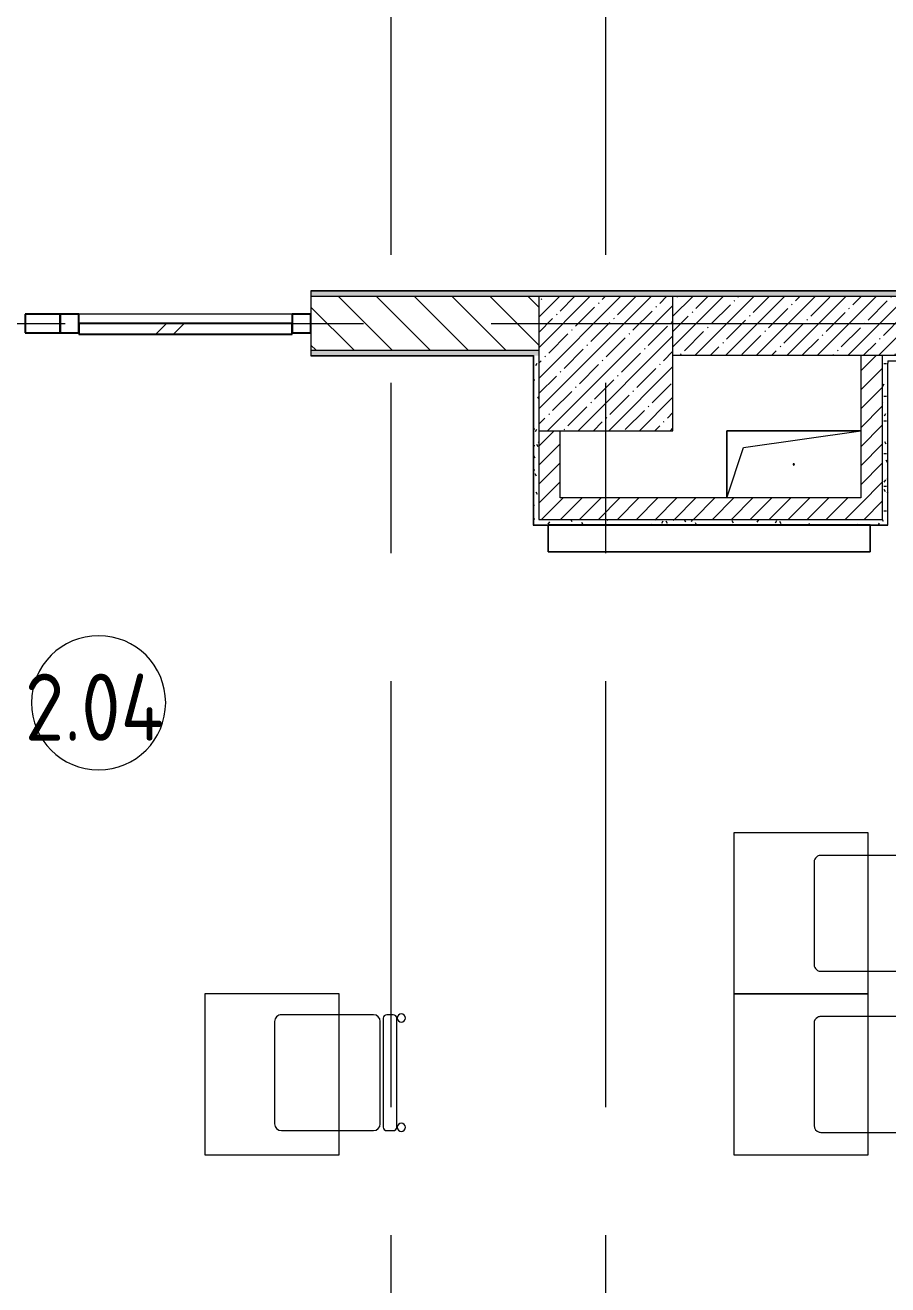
# Model space of a CAD drawing. Header units: millimetres. Extents: x 35147 to 231677, y -8553 to 29000.
# Drawn here: x 40996 to 44210, y 4219 to 8911 of the extents above; entities that cross this region are included whole.
import ezdxf

# ---------------------------------------------------------------- set-up
doc = ezdxf.new("R2010")
doc.units = ezdxf.units.MM
doc.linetypes.add('Осевая', pattern=[3175, 635, -476.25, 1587.5, -476.25])
for name, color, linetype, lineweight in [('A-AREA-IDEN', 7, 'Continuous', 9), ('A-GENM', 7, 'Continuous', 9), ('A-GLAZ-CURT', 7, 'Continuous', 9), ('A-GLAZ-CURT-1', 7, 'Continuous', 25), ('A-GLAZ-CWMG', 7, 'Continuous', 9), ('A-GLAZ-CWMG-1', 7, 'Continuous', 25), ('A-WALL', 7, 'Continuous', 9), ('I-WALL', 7, 'Continuous', 9), ('S-COLS', 7, 'Continuous', 9), ('Оси-2', 7, 'Осевая', 9)]:
    doc.layers.add(name, color=color, linetype=linetype, lineweight=lineweight)
for name, color, linetype, lineweight, true_color in [('A-WALL-1', 7, 'Continuous', 9, 0x3c3c3c), ('A-WALL-FNSH-1', 7, 'Continuous', 9, 0x3c3c3c), ('I-FURN-1', 7, 'Continuous', 9, 0xf0f0f0)]:
    doc.layers.add(name, color=color, linetype=linetype, lineweight=lineweight, true_color=true_color)
doc.styles.add('GOST Common_1', font='GOST_Common.ttf', dxfattribs={"width": 0.9, "height": 250})
pattern_1 = [(45, (0, 0), (-35.35534, 35.35534), [])]
pattern_2 = [(0, (0, 0), (121.92, 30.48), [10.058, -81.382, 10.058, -81.382, -487.68]), (0, (0, 0), (121.92, 30.48), [-182.88, 10.058, -172.822, 10.058, -81.382, -213.36]), (0, (0, 0), (121.92, 30.48), [-457.2, 10.058, -50.902, 10.058, -142.342]), (120, (45.72, 15.24), (-87.356454, 90.345817), [10.058, -81.382, 10.058, -81.382, -487.68]), (120, (45.72, 15.24), (-87.356454, 90.345817), [-182.88, 10.058, -172.822, 10.058, -81.382, -213.36]), (120, (45.72, 15.24), (-87.356454, 90.345817), [-457.2, 10.058, -50.902, 10.058, -142.342]), (240, (60.96, 76.2), (-34.563546, -120.825817), [10.058, -81.382, 10.058, -81.382, -487.68]), (240, (60.96, 76.2), (-34.563546, -120.825817), [-182.88, 10.058, -172.822, 10.058, -81.382, -213.36]), (240, (60.96, 76.2), (-34.563546, -120.825817), [-457.2, 10.058, -50.902, 10.058, -142.342])]

# ---------------------------------------------------------------- blocks, each defined once
blk = doc.blocks.new('BSC_Колонна _Прямоугольная - 500х500-V1-План размещения напольных электротехнических лючков и розеток 2 этажа в осях 12-23')
at = {"layer": 'S-COLS'}
h = blk.add_hatch(dxfattribs=at)
h.set_pattern_fill('FP_2', color=256, style=0, pattern_type=2)
h.set_pattern_definition([(45, (-43160, -7650), (-57.02463, 57.02463), []), (45, (-43102.975, -7650), (-57.02463, 57.02463), [100.806, -20.161, 3.353, -16.808])])
h.paths.add_polyline_path([(-250, -250), (250, -250), (250, 250), (-250, 250)])
for p, q in [((250, 250), (-250, 250)), ((-250, 250), (-250, -250)), ((250, -250), (250, 250)), ((-250, -250), (250, -250))]:
    blk.add_line(p, q, dxfattribs=at)
blk = doc.blocks.new('GM_Отверстие прямоугольное _в плите_ - Отверстие-V51-План размещения напольных электротехнических лючков и розеток 2 этажа в осях 12-23')
at = {"layer": 'A-GENM'}
for p, q in [((-250, -125), (-250, 125)), ((-250, 125), (250, 125)), ((250, 125), (-250, 125)), ((-250, 125), (-250, -125)), ((-187.5, 62.5), (250, 125)), ((-250, -125), (-187.5, 62.5))]:
    blk.add_line(p, q, dxfattribs=at)
for start, end in [(360, 180), (180, 360)]:
    blk.add_arc((0, 0), 2.5, start, end, dxfattribs=at)
blk = doc.blocks.new('Стол базовый прямоугольный - 1_7а-25476368-План размещения напольных электротехнических лючков и розеток 2 этажа в осях 12-23')
at = {"layer": 'I-FURN-1'}
for p, q in [((250, 300), (-250, 300)), ((-250, 300), (-250, -300)), ((250, -300), (250, 300)), ((-250, -300), (250, -300))]:
    blk.add_line(p, q, dxfattribs=at)
blk = doc.blocks.new('Стул Breuer - 1_9а-V74-План размещения напольных электротехнических лючков и розеток 2 этажа в осях 12-23')
at = {"layer": 'I-FURN-1'}
for p, q in [((190.5, 241.3), (-190.5, 241.3)), ((-215.9, 215.9), (-215.9, 40)), ((215.9, 40), (215.9, 215.9)), ((-215.9, 40), (-215.9, -127)), ((215.9, -127), (215.9, 40)), ((-215.9, -176.2), (-215.9, -200.8)), ((203.2, -163.5), (-203.2, -163.5)), ((-190.5, -152.4), (190.5, -152.4)), ((215.9, -200.8), (215.9, -176.2)), ((-203.2, -213.5), (203.2, -213.5))]:
    blk.add_line(p, q, dxfattribs=at)
for centre, radius, start, end in [((-190.5, 215.9), 25.4, 105, 150), ((-190.5, 215.9), 25.4, 90, 105), ((190.5, 215.9), 25.4, 75, 90), ((190.5, 215.9), 25.4, 30, 75), ((-190.5, 215.9), 25.4, 150, 180), ((190.5, 215.9), 25.4, 15, 30), ((190.5, 215.9), 25.4, 0, 15), ((-190.5, -127), 25.4, 180, 270), ((190.5, -127), 25.4, 270, 360), ((-203.2, -176.2), 12.7, 90, 180), ((203.2, -176.2), 12.7, 360, 90), ((-203.5, -230.6), 15.1, 360, 180), ((-203.5, -230.6), 15.1, 180, 360), ((-203.2, -200.8), 12.7, 180, 270), ((203.7, -230.6), 15.1, 360, 180), ((203.7, -230.6), 15.1, 180, 360), ((203.2, -200.8), 12.7, 270, 360)]:
    blk.add_arc(centre, radius, start, end, dxfattribs=at)
blk = doc.blocks.new('Стул Breuer - 1_9а-V75-План размещения напольных электротехнических лючков и розеток 2 этажа в осях 12-23')
at = {"layer": 'I-FURN-1'}
for p, q in [((190.5, 241.3), (-190.5, 241.3)), ((-215.9, 215.9), (-215.9, 40)), ((215.9, 40), (215.9, 215.9)), ((-215.9, 40), (-215.9, -127)), ((215.9, -127), (215.9, 40)), ((-215.9, -176.2), (-215.9, -200.8)), ((203.2, -163.5), (-203.2, -163.5)), ((-190.5, -152.4), (190.5, -152.4)), ((215.9, -200.8), (215.9, -176.2)), ((-203.2, -213.5), (203.2, -213.5))]:
    blk.add_line(p, q, dxfattribs=at)
for centre, radius, start, end in [((-190.5, 215.9), 25.4, 90, 165), ((190.5, 215.9), 25.4, 30, 90), ((-190.5, 215.9), 25.4, 165, 180), ((190.5, 215.9), 25.4, 0, 30), ((-190.5, -127), 25.4, 180, 270), ((190.5, -127), 25.4, 270, 360), ((-203.2, -176.2), 12.7, 90, 180), ((203.2, -176.2), 12.7, 360, 90), ((-203.5, -230.6), 15.1, 360, 180), ((-203.5, -230.6), 15.1, 180, 360), ((-203.2, -200.8), 12.7, 180, 270), ((203.7, -230.6), 15.1, 360, 180), ((203.7, -230.6), 15.1, 180, 360), ((203.2, -200.8), 12.7, 270, 360)]:
    blk.add_arc(centre, radius, start, end, dxfattribs=at)
blk = doc.blocks.new('Стул Breuer - 1_9а-V81-План размещения напольных электротехнических лючков и розеток 2 этажа в осях 12-23')
at = {"layer": 'I-FURN-1'}
for p, q in [((190.5, 241.3), (-190.5, 241.3)), ((-215.9, 215.9), (-215.9, 1)), ((215.9, 1), (215.9, 215.9)), ((-215.9, 1), (-215.9, -127)), ((215.9, -127), (215.9, 1)), ((-215.9, -176.2), (-215.9, -200.8)), ((203.2, -163.5), (-203.2, -163.5)), ((-190.5, -152.4), (190.5, -152.4)), ((215.9, -200.8), (215.9, -176.2)), ((-203.2, -213.5), (203.2, -213.5))]:
    blk.add_line(p, q, dxfattribs=at)
for centre, radius, start, end in [((-190.5, 215.9), 25.4, 90, 180), ((190.5, 215.9), 25.4, 0, 90), ((-190.5, -127), 25.4, 180, 270), ((190.5, -127), 25.4, 270, 360), ((-203.2, -176.2), 12.7, 90, 180), ((203.2, -176.2), 12.7, 360, 90), ((-203.5, -230.6), 15.1, 360, 180), ((-203.5, -230.6), 15.1, 180, 360), ((-203.2, -200.8), 12.7, 180, 270), ((203.7, -230.6), 15.1, 360, 180), ((203.7, -230.6), 15.1, 180, 360), ((203.2, -200.8), 12.7, 270, 360)]:
    blk.add_arc(centre, radius, start, end, dxfattribs=at)
blk = doc.blocks.new('Прямоугольный импост - 50 x 70 мм-31700031-План размещения напольных электротехнических лючков и розеток 2 этажа в осях 12-23')
at = {"layer": 'A-GLAZ-CWMG-1'}
for p, q in [((-70, 35), (0, 35)), ((-70, -35), (-70, 35)), ((0, 35), (0, -35)), ((0, -35), (-70, -35))]:
    blk.add_line(p, q, dxfattribs=at)
blk = doc.blocks.new('Системная панель - Стемалит - 40мм-32257327-План размещения напольных электротехнических лючков и розеток 2 этажа в осях 12-23')
at = {"layer": 'A-GLAZ-CURT-1'}
for p, q in [((65, 35), (-65, 35)), ((-65, 35), (-65, -35)), ((65, -35), (65, 35)), ((-65, -35), (65, -35))]:
    blk.add_line(p, q, dxfattribs=at)
blk = doc.blocks.new('Системная панель - Стекло - 40мм-32257331-План размещения напольных электротехнических лючков и розеток 2 этажа в осях 12-23')
at = {"layer": 'A-GLAZ-CURT'}
h = blk.add_hatch(dxfattribs=at)
h.set_pattern_fill('FP_61', color=256, style=0, pattern_type=2)
h.set_pattern_definition([(45, (-41693.5, -7700), (-282.8427, 282.8427), [200, -600]), (45, (-41893.5, -7800), (-282.8427, 282.8427), [600, -200]), (45, (-41493.5, -7900), (-282.8427, 282.8427), [200, -600])])
h.paths.add_polyline_path([(397.5, -40), (397.5, 0), (-397.5, 0), (-397.5, -40)])
at = {"layer": 'A-GLAZ-CURT-1'}
for p, q in [((397.5, 0), (-397.5, 0)), ((-397.5, 0), (-397.5, -40)), ((397.5, -40), (397.5, 0)), ((-397.5, -40), (397.5, -40))]:
    blk.add_line(p, q, dxfattribs=at)
blk = doc.blocks.new('Прямоугольный импост - 50 x 70 мм-31702100-План размещения напольных электротехнических лючков и розеток 2 этажа в осях 12-23')
at = {"layer": 'A-GLAZ-CWMG-1'}
for p, q in [((-35, 35), (35, 35)), ((-35, -35), (-35, 35)), ((35, 35), (35, -35)), ((35, -35), (-35, -35))]:
    blk.add_line(p, q, dxfattribs=at)
blk = doc.blocks.new('Прямоугольный импост - 50 x 70 мм-31720914-План размещения напольных электротехнических лючков и розеток 2 этажа в осях 12-23')
at = {"layer": 'A-GLAZ-CWMG'}
blk.add_line((41991, 7835), (41196, 7835), dxfattribs=at)
blk = doc.blocks.new('Марка_Помещения - Номер-25198446-План размещения напольных электротехнических лючков и розеток 2 этажа в осях 12-23')
at = {"layer": 'A-AREA-IDEN'}
for start, end in [(360, 180), (180, 360)]:
    blk.add_arc((0, 0), 2.5, start, end, dxfattribs=at)

msp = doc.modelspace()

# ---------------------------------------------------------------- hatches: boundary and pattern name
at = {"layer": 'I-WALL'}
h = msp.add_hatch(dxfattribs=at)
h.set_pattern_fill('FP_58', color=256, style=0, pattern_type=2)
h.set_pattern_definition(pattern_2)
h.paths.add_polyline_path([(74750, 7900), (74750, 7920), (73705, 7920), (73705, 7908), (73760, 7908), (73760, 7900), (74669.4, 7900)])
h.paths.add_polyline_path([(71765, 7900), (72250, 7900), (72250, 7908), (72305, 7908), (72305, 7920), (71735, 7920), (71735, 7908), (71765, 7908), (71765, 7901.7)])
h.paths.add_polyline_path([(70302.2, 7900), (70605, 7900), (70605, 7908), (70635, 7908), (70635, 7920), (69360.5, 7920), (69360.5, 7908), (69390.5, 7908), (69390.5, 7900)])
h.paths.add_polyline_path([(68230.5, 7900), (68230.5, 7908), (68260.5, 7908), (68260.5, 7920), (67055, 7920), (67055, 7908), (67085, 7908), (67085, 7900), (67390.8, 7900)])
h.paths.add_polyline_path([(65925, 7900), (65925, 7908), (65955, 7908), (65955, 7920), (59931, 7920), (59931, 7900), (65910, 7900)])
h.paths.add_polyline_path([(57431, 7900), (57431, 7920), (50930, 7920), (50930, 7900), (56910, 7900)])
h.paths.add_polyline_path([(48430, 7900), (48430, 7920), (42061, 7920), (42061, 7900), (47910, 7900)])
h.paths.add_polyline_path([(39561, 7900), (39561, 7920), (38742.7, 7920), (38742.7, 7900), (39040, 7900)])
h = msp.add_hatch(dxfattribs=at)
h.set_pattern_fill('FP_19', color=256, style=0, pattern_type=2)
h.set_pattern_definition([(135, (0, 0), (-70.71068, -70.71068), [])])
h.paths.add_polyline_path([(42910, 7700), (42910, 7900), (42061, 7900), (42061, 7700)])
h.paths.add_polyline_path([(39561, 7700), (39561, 7900), (39040, 7900), (39040, 7700)])
h = msp.add_hatch(dxfattribs=at)
h.set_pattern_fill('FP_17', color=256, style=0, pattern_type=2)
h.set_pattern_definition([(45, (0, 0), (-57.02463, 57.02463), []), (45, (57.025, 0), (-57.02463, 57.02463), [100.806, -20.161, 3.353, -16.808])])
h.paths.add_polyline_path([(47410, 7680), (47410, 7900), (46110, 7900), (46110, 7830), (44910, 7830), (44910, 7900), (43410, 7900), (43410, 7680), (47010.6, 7680)])
h = msp.add_hatch(dxfattribs=at)
h.set_pattern_fill('FP_58', color=256, style=0, pattern_type=2)
h.set_pattern_definition(pattern_2)
h.paths.add_polyline_path([(42890, 7680), (42910, 7680), (42910, 7700), (42061, 7700), (42061, 7680), (42889, 7680)])
h.paths.add_polyline_path([(39561, 7680), (39561, 7700), (39040, 7700), (39040, 7680), (39061, 7680)])
h = msp.add_hatch(dxfattribs=at)
h.set_pattern_fill('FP_58', color=256, style=0, pattern_type=2)
h.set_pattern_definition(pattern_2)
h.paths.add_polyline_path([(42910, 7070), (42910, 7680), (42890, 7679), (42890, 7070)])
h = msp.add_hatch(dxfattribs=at)
h.set_pattern_fill('FP_22', color=256, style=0, pattern_type=2)
h.set_pattern_definition(pattern_1)
h.paths.add_polyline_path([(44110, 7070), (44190, 7070), (44190, 7680), (44110, 7680), (44110, 7150)])
h = msp.add_hatch(dxfattribs=at)
h.set_pattern_fill('FP_58', color=256, style=0, pattern_type=2)
h.set_pattern_definition(pattern_2)
h.paths.add_polyline_path([(46759, 7660), (46760, 7660), (46760, 7680), (44190, 7680), (44190, 7660), (45554.9, 7660)])
h = msp.add_hatch(dxfattribs=at)
h.set_pattern_fill('FP_58', color=256, style=0, pattern_type=2)
h.set_pattern_definition(pattern_2)
h.paths.add_polyline_path([(44210, 7050), (44210, 7660), (44190, 7660), (44190, 7050)])
h = msp.add_hatch(dxfattribs=at)
h.set_pattern_fill('FP_22', color=256, style=0, pattern_type=2)
h.set_pattern_definition(pattern_1)
h.paths.add_polyline_path([(42990, 7150), (42990, 7400), (42910, 7400), (42910, 7150)])
h = msp.add_hatch(dxfattribs=at)
h.set_pattern_fill('FP_22', color=256, style=0, pattern_type=2)
h.set_pattern_definition(pattern_1)
h.paths.add_polyline_path([(44110, 7070), (44110, 7150), (42910, 7150), (42910, 7070), (44099.1, 7070)])
h = msp.add_hatch(dxfattribs=at)
h.set_pattern_fill('FP_58', color=256, style=0, pattern_type=2)
h.set_pattern_definition(pattern_2)
h.paths.add_polyline_path([(44190, 7050), (44190, 7070), (42890, 7070), (42890, 7050), (44099.1, 7050)])

# ---------------------------------------------------------------- linework, layer by layer
at = {"layer": 'A-WALL'}
for p, q in [((48430, 7920), (42061, 7920)), ((42061, 7700), (42910, 7700)), ((42061, 7680), (42890, 7680)), ((47410, 7680), (43410, 7680)), ((44190, 7680), (44190, 7070))]:
    msp.add_line(p, q, dxfattribs=at)
at = {"layer": 'A-WALL-1'}
for p, q in [((42061, 7920), (42061, 7680)), ((42910, 7900), (42061, 7900)), ((44910, 7900), (43410, 7900)), ((42890, 7680), (42890, 7050)), ((44110, 7680), (44110, 7150)), ((44210, 7050), (44210, 7652)), ((42910, 7400), (42910, 7070)), ((42990, 7150), (42990, 7400)), ((44110, 7150), (42990, 7150)), ((42890, 7050), (44210, 7050)), ((42910, 7070), (44190, 7070))]:
    msp.add_line(p, q, dxfattribs=at)
at = {"layer": 'A-WALL-FNSH-1'}
for p, q in [((48430, 7921), (42061, 7921)), ((42061, 7921), (42061, 7920)), ((42061, 7680), (42061, 7679)), ((42061, 7679), (42890, 7679)), ((42889, 7680), (42889, 7049)), ((42889, 7049), (44210, 7049)), ((44210, 7049), (44210, 7050))]:
    msp.add_line(p, q, dxfattribs=at)
at = {"layer": 'I-FURN-1'}
for p, q in [((44144.4, 7049.2), (42944.9, 7049.2)), ((42944.9, 7049.2), (42944.9, 6949.2)), ((42944.9, 6949.2), (42944.9, 7049.2)), ((42944.9, 7049.2), (44144.4, 7049.2)), ((44144.4, 6949.2), (44144.4, 7049.2)), ((44144.4, 7049.2), (44144.4, 6949.2)), ((42944.9, 6949.2), (44144.4, 6949.2)), ((44144.4, 6949.2), (42944.9, 6949.2))]:
    msp.add_line(p, q, dxfattribs=at)
at = {"layer": 'I-WALL'}
for p, q in [((44210, 7660), (45411, 7660)), ((44210, 7660), (44210, 7652)), ((44211, 7652), (44210, 7652))]:
    msp.add_line(p, q, dxfattribs=at)
at = {"layer": 'Оси-2'}
for p, q in [((42360, 593.7), (42360, 24898.1)), ((43160, 593.7), (43160, 24898.1)), ((38446.8, 7800), (82200, 7800))]:
    msp.add_line(p, q, dxfattribs=at)

# ---------------------------------------------------------------- block references
at = {"layer": 'A-AREA-IDEN', "xscale": 99.99999999999993, "yscale": 99.99999999999993, "zscale": 99.99999999999993}
msp.add_blockref('Марка_Помещения - Номер-25198446-План размещения напольных электротехнических лючков и розеток 2 этажа в осях 12-23', (41269.5, 6386.8), dxfattribs=at)
at = {"layer": 'A-GENM'}
msp.add_blockref('GM_Отверстие прямоугольное _в плите_ - Отверстие-V51-План размещения напольных электротехнических лючков и розеток 2 этажа в осях 12-23', (43860, 7275), dxfattribs=at)
at = {"layer": 'A-GLAZ-CURT'}
for name, p in [('Системная панель - Стемалит - 40мм-32257327-План размещения напольных электротехнических лючков и розеток 2 этажа в осях 12-23', (41061, 7800)), ('Системная панель - Стекло - 40мм-32257331-План размещения напольных электротехнических лючков и розеток 2 этажа в осях 12-23', (41593.5, 7800))]:
    msp.add_blockref(name, p, dxfattribs=at)
at = {"layer": 'A-GLAZ-CWMG', "extrusion": (0, 0, -1), "rotation": 180}
for name, p in [('Прямоугольный импост - 50 x 70 мм-31702100-План размещения напольных электротехнических лючков и розеток 2 этажа в осях 12-23', (-41161, 7800)), ('Прямоугольный импост - 50 x 70 мм-31700031-План размещения напольных электротехнических лючков и розеток 2 этажа в осях 12-23', (-42061, 7800))]:
    msp.add_blockref(name, p, dxfattribs=at)
at = {"layer": 'A-GLAZ-CWMG'}
msp.add_blockref('Прямоугольный импост - 50 x 70 мм-31720914-План размещения напольных электротехнических лючков и розеток 2 этажа в осях 12-23', (0, 0), dxfattribs=at)
at = {"layer": 'I-FURN-1'}
for p in [(43886.9, 5602.5), (41915.9, 5002.5), (43886.9, 5002.5)]:
    msp.add_blockref('Стол базовый прямоугольный - 1_7а-25476368-План размещения напольных электротехнических лючков и розеток 2 этажа в осях 12-23', p, dxfattribs=at)
at = {"layer": 'I-FURN-1', "rotation": 89.99999999999959}
for name, p in [('Стул Breuer - 1_9а-V74-План размещения напольных электротехнических лючков и розеток 2 этажа в осях 12-23', (44176.9, 5602.5)), ('Стул Breuer - 1_9а-V81-План размещения напольных электротехнических лючков и розеток 2 этажа в осях 12-23', (42166.9, 5008.8)), ('Стул Breuer - 1_9а-V75-План размещения напольных электротехнических лючков и розеток 2 этажа в осях 12-23', (44176.9, 5002.5))]:
    msp.add_blockref(name, p, dxfattribs=at)
at = {"layer": 'S-COLS'}
msp.add_blockref('BSC_Колонна _Прямоугольная - 500х500-V1-План размещения напольных электротехнических лючков и розеток 2 этажа в осях 12-23', (43160, 7650), dxfattribs=at)

# ---------------------------------------------------------------- texts
at = {"layer": 'A-AREA-IDEN', "insert": (40994.8, 6495.3), "char_height": 250, "width": 685.443, "attachment_point": 1, "style": 'GOST Common_1'}
msp.add_mtext('2.04', dxfattribs=at)

doc.saveas('drawing.dxf')
